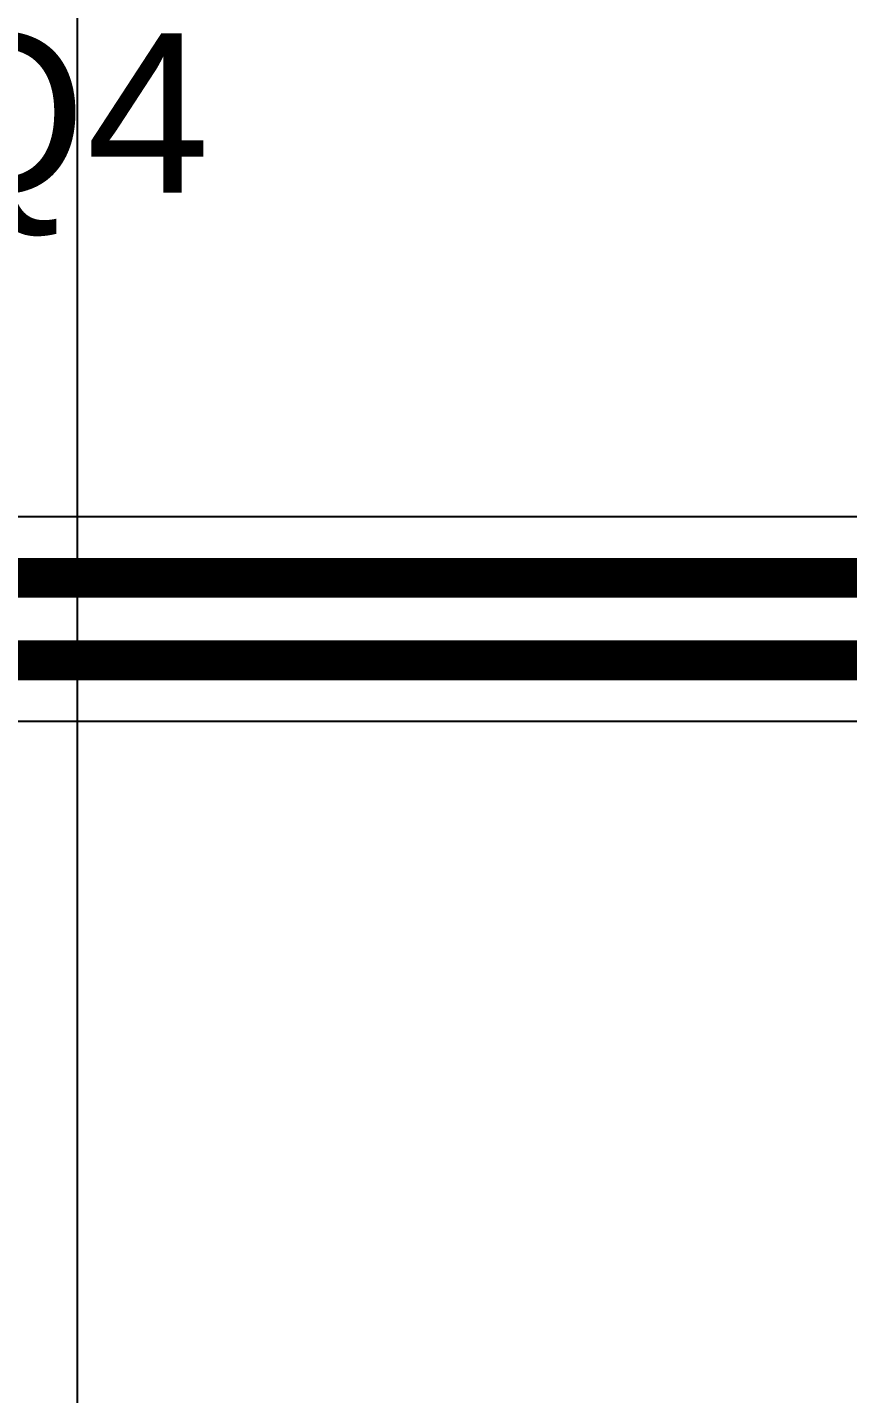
# Model space of a CAD drawing. Header units: inches. Extents: x -3 to 5259, y -3 to 5282.
# Drawn here: x 79.64 to 84.87, y 23.9 to 32.62 of the extents above; entities that cross this region are included whole.
import ezdxf

# ---------------------------------------------------------------- set-up
doc = ezdxf.new("R2010")
doc.units = ezdxf.units.IN
for name, color, linetype in [('Bottom Layer', 5, 'Continuous'), ('Layer 2', 76, 'Continuous'), ('Top Layer', 1, 'Continuous'), ('Top Overlay', 2, 'Continuous')]:
    doc.layers.add(name, color=color, linetype=linetype)
doc.styles.add('Arial', font='', dxfattribs={"height": 0.2})
doc.styles.get('Arial').set_extended_font_data('Arial')

msp = doc.modelspace()

# ---------------------------------------------------------------- linework, layer by layer
at = {"layer": 'Bottom Layer'}
msp.add_line((75.6995, 29.1046), (114.808, 29.1046), dxfattribs=at)
at = {"layer": 'Layer 2'}
for p, q in [((88.3249, 29.493), (76.7844, 29.493)), ((67.0809, 28.1893), (86.7346, 28.1893))]:
    msp.add_line(p, q, dxfattribs=at)
for points in [[(67.0955, 29.1046, 0.254, 0.254, 0), (88.4858, 29.1046, 0.254, 0.254, 0)], [(66.9039, 28.5778, 0.254, 0.254, 0), (98.2081, 28.5778, 0.254, 0.254, 0)]]:
    msp.add_lwpolyline(points, format="xyseb", dxfattribs=at)
at = {"layer": 'Top Layer'}
msp.add_line((79.9592, 11.9012), (79.9592, 36.7284), dxfattribs=at)

# ---------------------------------------------------------------- texts
at = {"layer": 'Top Overlay', "style": 'Arial'}
msp.add_text('Q4', height=1.016, dxfattribs=at).set_placement((78.9096, 31.5626))

doc.saveas('drawing.dxf')
